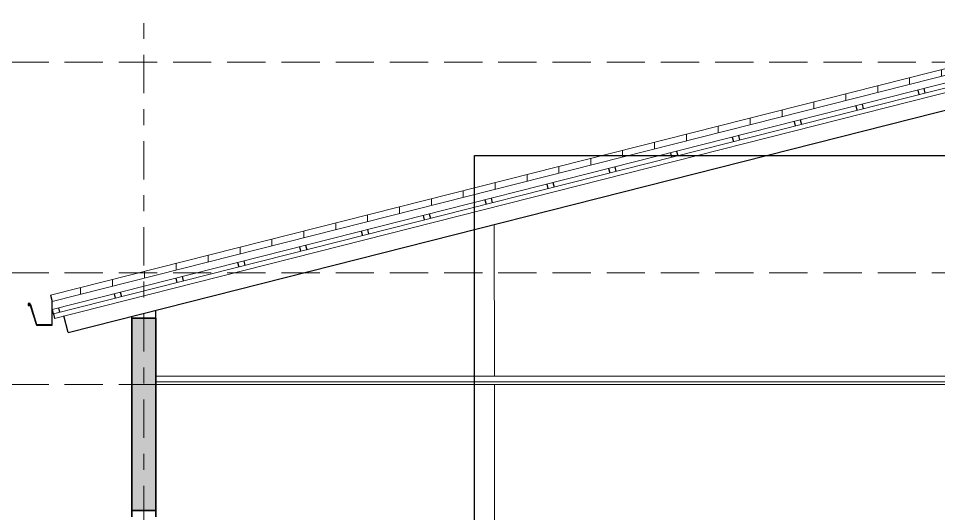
# Model space of a CAD drawing. Header units: millimetres. Extents: x -9559 to 23034, y -7226 to 22400.
# Drawn here: x 142.27 to 148.04, y 49.35 to 52.46 of the extents above; entities that cross this region are included whole.
import ezdxf

# ---------------------------------------------------------------- set-up
doc = ezdxf.new("R2010")
doc.units = ezdxf.units.MM
doc.header["$LTSCALE"] = 0.02
doc.linetypes.add('ACAD_ISO02W100', pattern=[15, 12, -3])
doc.linetypes.add('ACAD_ISO10W100', pattern=[18, 12, -3, 0, -3])
for name, color, linetype, lineweight in [('A-CLNG', 252, 'Continuous', 9), ('A-FLOR-LEVL', 251, 'ACAD_ISO02W100', 9), ('A-FLOR-PATT', 8, 'Continuous', 18), ('A-ROOF', 8, 'Continuous', 18), ('A-ROOF-MCUT', 252, 'Continuous', 30), ('AQ-MUROS', 7, 'Continuous', 35), ('ES-CASTILLOS', 11, 'Continuous', 30), ('G-ANNO-TEXT', 250, 'Continuous', 9), ('S-GRID', 253, 'ACAD_ISO10W100', 5)]:
    doc.layers.add(name, color=color, linetype=linetype, lineweight=lineweight)
doc.layers.add('AC-EXTERIOR', color=7, linetype='Continuous')

# ---------------------------------------------------------------- blocks, each defined once
blk = doc.blocks.new('*U329')
for p, q in [((0, 0), (0, -0.0291)), ((0.04, 0), (0.04, -0.0291))]:
    blk.add_line(p, q)
blk = doc.blocks.new('*U330')
at = {"color": 0, "linetype": 'ByBlock', "lineweight": -2, "transparency": 16777216, "rotation": 14.20676611776044}
for p in [(147.911, 52.0082), (147.5232, 51.91), (147.1354, 51.8119), (146.7477, 51.7137), (146.3599, 51.6155), (145.9721, 51.5174), (145.5844, 51.4192), (145.1966, 51.321), (144.8088, 51.2228), (144.4211, 51.1247), (144.0333, 51.0265), (143.6455, 50.9283), (143.2578, 50.8302), (142.87, 50.732), (142.4822, 50.6338)]:
    blk.add_blockref('*U329', p, dxfattribs=at)

msp = doc.modelspace()

# ---------------------------------------------------------------- hatches: boundary and pattern name
at = {"layer": 'A-FLOR-PATT'}
h = msp.add_hatch(color=256, dxfattribs=at)
h.paths.add_polyline_path([(143.1322, 50.5788), (142.9822, 50.5788), (142.9822, 49.3738), (143.1322, 49.3738)])
h.paths.add_polyline_path([(148.5572, 55.7516), (148.4072, 55.7516), (148.4072, 54.0038), (148.5572, 54.0038), (148.5572, 54.0338)])
h.paths.add_polyline_path([(148.5572, 53.0238), (148.4072, 53.0238), (148.4072, 53.0066), (148.4072, 50.8638), (148.5572, 50.8638)])
h.paths.add_polyline_path([(150.4572, 54.7638), (150.3072, 54.7638), (150.3072, 53.0038), (150.4572, 53.0038), (150.4572, 53.0388)])
h.paths.add_polyline_path([(151.7322, 54.7638), (151.5822, 54.7638), (151.5822, 50.8638), (151.7335, 50.8638)])
h.paths.add_polyline_path([(154.7322, 54.7638), (154.5822, 54.7638), (154.5822, 54.7104), (154.5822, 54.1158), (154.7322, 54.1158)])
h.paths.add_polyline_path([(154.7322, 54.0638), (154.5822, 54.0638), (154.5822, 53.7638), (154.7322, 53.7638)])
h.paths.add_polyline_path([(158.8572, 55.7516), (158.7072, 55.7516), (158.7072, 53.6738), (158.8572, 53.6738)])
h.paths.add_polyline_path([(158.8572, 51.3238), (158.7072, 51.3238), (158.7072, 50.6238), (158.8572, 50.6238)])
h.paths.add_polyline_path([(158.8572, 50.6238), (158.7072, 50.6238), (158.7072, 48.9848), (158.8572, 48.9848)])
h.paths.add_polyline_path([(153.2572, 50.6238), (153.1072, 50.6238), (153.1072, 49.1038), (153.2572, 49.1038), (153.2572, 49.1338)])
h.paths.add_polyline_path([(152.0822, 49.4238), (151.9322, 49.4238), (151.9322, 49.4066), (151.9322, 46.9638), (152.0822, 46.9638)])
h.paths.add_polyline_path([(149.6572, 50.6238), (149.6572, 50.6338), (149.5072, 50.6338), (149.5072, 50.6238), (149.5072, 48.7822), (149.5072, 47.5638), (149.6572, 47.5638), (149.6572, 47.6088), (149.6572, 47.6788)])
h.paths.add_polyline_path([(149.6572, 47.4112), (149.6572, 47.5638), (149.5072, 47.5638), (149.5072, 46.9638), (149.6572, 46.9638)])
at = {"layer": 'G-ANNO-TEXT', "transparency": 33554521}
h = msp.add_hatch(dxfattribs=at)
h.set_pattern_fill('_USER', color=256, scale=0.2, angle=90, pattern_type=0)
h.set_pattern_definition([(90, (140.86038, 78.30756), (-0.2, 1e-17), [])])
h.paths.add_polyline_path([(148.4072, 52.1838), (148.4072, 52.2251), (142.4724, 50.7226), (142.4822, 50.6838)])

# ---------------------------------------------------------------- linework, layer by layer
for p, q in [((142.4724, 50.7226), (142.4822, 50.6838)), ((143.1322, 50.5788), (143.1322, 50.6284)), ((142.4894, 50.6056), (142.4965, 50.5775)), ((142.9822, 50.5788), (142.9822, 50.5904))]:
    msp.add_line(p, q)
at = {"layer": 'A-CLNG'}
for p, q in [((149.5072, 50.2158), (143.1322, 50.2158)), ((149.5072, 50.1798), (143.1322, 50.1798)), ((143.1322, 50.1638), (149.5072, 50.1638))]:
    msp.add_line(p, q, dxfattribs=at)
at = {"layer": 'A-FLOR-LEVL'}
for p, q in [((138.4804, 52.1838), (162.7307, 52.1838)), ((138.4804, 50.8638), (162.7307, 50.8638)), ((138.4804, 50.1638), (162.7307, 50.1638))]:
    msp.add_line(p, q, dxfattribs=at)
at = {"layer": 'A-ROOF'}
for p, q in [((148.4072, 52.2251), (142.4724, 50.7226)), ((148.4072, 52.1838), (142.4822, 50.6838)), ((142.4822, 50.6338), (148.4072, 52.1338)), ((142.4894, 50.6056), (148.4072, 52.1038)), ((142.4965, 50.5775), (148.4072, 52.0738)), ((142.4822, 50.5738), (142.4822, 50.5339))]:
    msp.add_line(p, q, dxfattribs=at)
at = {"layer": 'A-ROOF-MCUT'}
for p, q in [((142.4822, 50.6838), (142.4791, 50.6838)), ((142.4791, 50.6838), (142.4791, 50.5371)), ((142.4822, 50.5339), (142.4822, 50.6838)), ((142.3449, 50.6711), (142.3322, 50.6711)), ((142.3322, 50.6711), (142.3322, 50.6584)), ((142.3322, 50.6584), (142.3449, 50.6584)), ((142.3354, 50.6616), (142.3354, 50.668)), ((142.3354, 50.668), (142.3449, 50.668)), ((142.3473, 50.6616), (142.3354, 50.6616)), ((142.3449, 50.668), (142.3449, 50.6711)), ((142.3449, 50.6584), (142.383, 50.5339)), ((142.3854, 50.5371), (142.3473, 50.6616)), ((142.383, 50.5339), (142.4822, 50.5339)), ((142.4791, 50.5371), (142.3854, 50.5371))]:
    msp.add_line(p, q, dxfattribs=at)
at = {"layer": 'AC-EXTERIOR'}
msp.add_lwpolyline([(145.1318, 51.5976), (150.615, 51.5976), (150.615, 45.8287), (145.1318, 45.8287)], close=True, dxfattribs=at)
at = {"layer": 'AQ-MUROS', "lineweight": 20}
for p, q in [((145.2572, 50.2158), (145.2541, 51.1656)), ((145.2572, 46.9638), (145.2572, 50.1638))]:
    msp.add_line(p, q, dxfattribs=at)
at = {"layer": 'AQ-MUROS'}
for p, q in [((143.1322, 50.5788), (142.9822, 50.5788)), ((142.9822, 50.5788), (142.9822, 49.3338)), ((143.1322, 49.3338), (143.1322, 50.5788)), ((142.9822, 49.3738), (143.1322, 49.3738))]:
    msp.add_line(p, q, dxfattribs=at)
at = {"layer": 'ES-CASTILLOS', "lineweight": 25}
for q in [(148.4072, 51.9638), (142.5561, 50.5925)]:
    msp.add_line((142.5822, 50.4892), q, dxfattribs=at)
at = {"layer": 'S-GRID'}
msp.add_line((143.0572, 46.5888), (143.0572, 58.6022), dxfattribs=at)

# ---------------------------------------------------------------- block references
msp.add_blockref('*U330', (0, 0))

doc.saveas('drawing.dxf')
